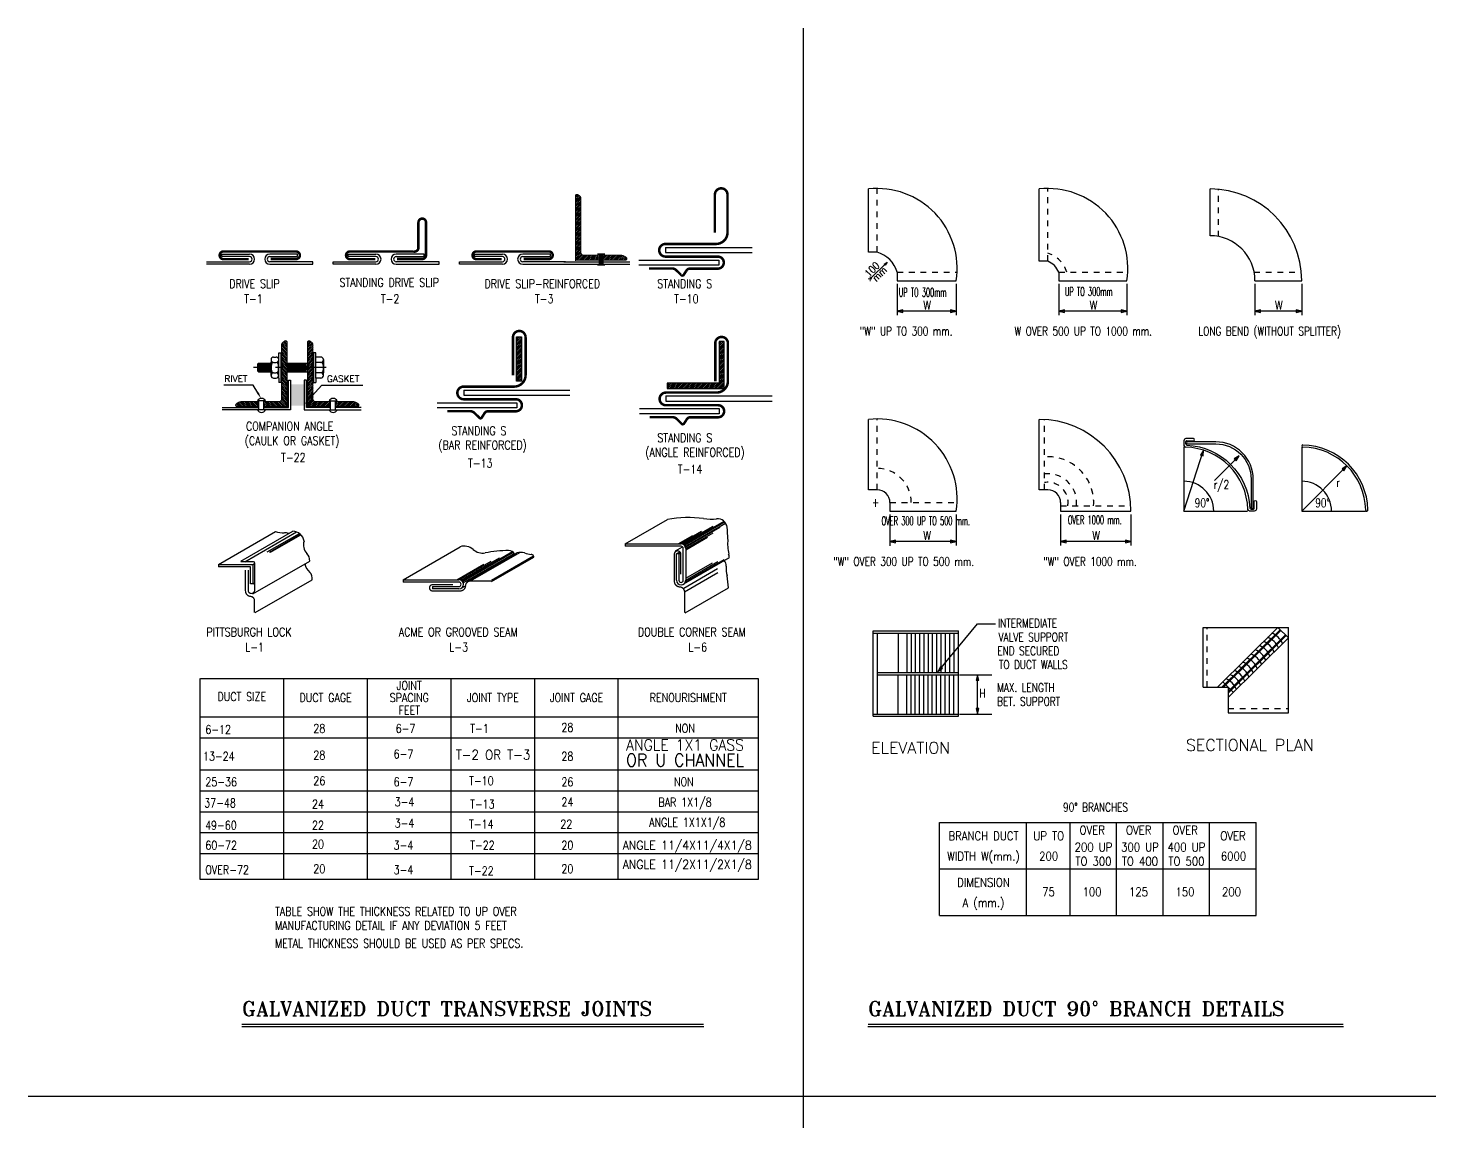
# Model space of a CAD drawing. Extents: x -333.8 to -281.4, y -340.8 to -299.2.
# Drawn here: x -333.77 to -309.63, y -318.08 to -299.24 of the extents above; entities that cross this region are included whole.
import ezdxf
from ezdxf.enums import TextEntityAlignment as Align

# ---------------------------------------------------------------- set-up
doc = ezdxf.new("R2010")
doc.units = 0
doc.header["$LTSCALE"] = 0.5
doc.header["$MEASUREMENT"] = 0
doc.linetypes.add('CENTER', pattern=[2, 1.25, -0.25, 0.25, -0.25])
doc.linetypes.add('HIDDEN2', pattern=[0.1875, 0.125, -0.0625])
doc.layers.get('0').update_dxf_attribs({"color": 4, "linetype": 'CONTINUOUS'})
for name, color, linetype in [('2', 3, 'CONTINUOUS'), ('3', 3, 'CONTINUOUS'), ('5', 2, 'CONTINUOUS'), ('AC', 3, 'CONTINUOUS'), ('CENTER', 4, 'CENTER'), ('DIM', 4, 'CONTINUOUS'), ('DUCK', 2, 'CONTINUOUS'), ('FOOTING', 2, 'CONTINUOUS'), ('HEDDEN', 3, 'HIDDEN2'), ('LINE', 4, 'CONTINUOUS'), ('TEXT', 2, 'CONTINUOUS'), ('TEXT1', 6, 'CONTINUOUS')]:
    doc.layers.add(name, color=color, linetype=linetype)
doc.styles.add('ROMANS', font='romans', dxfattribs={"width": 0.6})
doc.styles.add('ROMANT', font='romant.shx', dxfattribs={"width": 0.8})

# ---------------------------------------------------------------- blocks, each defined once
blk = doc.blocks.new('*X3')
at = {"color": 0}
for p, q in [((325, 87.412122), (325.587878, 88)), ((325, 85.997908), (327.002092, 88)), ((325, 84.583694), (328.416306, 88)), ((325, 83.169481), (329, 87.169481)), ((325, 81.755267), (329, 85.755267)), ((325, 80.341054), (329, 84.341054)), ((325, 78.92684), (329, 82.92684)), ((325, 77.512627), (329, 81.512627)), ((325, 76.098413), (329, 80.098413)), ((325, 74.684199), (329, 78.684199)), ((325, 73.269986), (329, 77.269986)), ((325, 71.855772), (329, 75.855772)), ((325, 70.441559), (329, 74.441559)), ((325, 69.027345), (329, 73.027345)), ((325, 67.613132), (329, 71.613132)), ((325, 66.198918), (329, 70.198918)), ((325, 64.784705), (329, 68.784705)), ((325, 63.370491), (329, 67.370491)), ((321.11479, 51), (329, 58.88521)), ((322.529004, 51), (329, 57.470996)), ((323.943218, 51), (329, 56.056782)), ((325, 61.956277), (329, 65.956277)), ((325, 60.542064), (329, 64.542064)), ((325, 59.12785), (329, 63.12785)), ((325, 57.713637), (329, 61.713637)), ((325, 56.299423), (329, 60.299423)), ((284, 52.068976), (286.931024, 55)), ((284, 53.483189), (285.516811, 55)), ((284, 54.897403), (284.102597, 55)), ((284.345238, 51), (288.345238, 55)), ((285.759451, 51), (289.759451, 55)), ((287.173665, 51), (291.173665, 55)), ((288.587878, 51), (292.587878, 55)), ((290.002092, 51), (294.002092, 55)), ((291.416306, 51), (295.416306, 55)), ((292.830519, 51), (296.830519, 55)), ((294.244733, 51), (298.244733, 55)), ((295.658946, 51), (299.658946, 55)), ((297.07316, 51), (301.07316, 55)), ((298.487373, 51), (302.487373, 55)), ((299.901587, 51), (303.901587, 55)), ((301.315801, 51), (305.315801, 55)), ((302.730014, 51), (306.730014, 55)), ((304.144228, 51), (308.144228, 55)), ((305.558441, 51), (309.558441, 55)), ((306.972655, 51), (310.972655, 55)), ((308.386868, 51), (312.386868, 55)), ((309.801082, 51), (313.801082, 55)), ((311.215295, 51), (315.215295, 55)), ((312.629509, 51), (316.629509, 55)), ((314.043723, 51), (318.043723, 55)), ((315.457936, 51), (319.457936, 55)), ((316.87215, 51), (320.87215, 55)), ((318.286363, 51), (322.286363, 55)), ((319.700577, 51), (323.700577, 55)), ((325.357431, 51), (329, 54.642569)), ((326.771645, 51), (329, 53.228355)), ((328.185858, 51), (329, 51.814142))]:
    blk.add_line(p, q, dxfattribs=at)
blk = doc.blocks.new('*X2')
at = {"color": 0}
for p, q in [((194.7, 84.391342), (197.308658, 87)), ((194.7, 85.805556), (195.894444, 87)), ((194.7, 82.977129), (198.7, 86.977129)), ((194.7, 81.562915), (198.7, 85.562915)), ((194.7, 80.148701), (198.7, 84.148701)), ((194.7, 78.734488), (198.7, 82.734488)), ((194.7, 77.320274), (198.7, 81.320274)), ((194.7, 75.906061), (198.7, 79.906061)), ((194.7, 74.491847), (198.7, 78.491847)), ((194.7, 73.077634), (198.7, 77.077634)), ((194.7, 71.66342), (198.7, 75.66342)), ((194.7, 70.249207), (198.7, 74.249207)), ((194.7, 68.834993), (198.7, 72.834993)), ((194.7, 67.420779), (198.7, 71.420779)), ((194.7, 66.006566), (198.7, 70.006566)), ((194.7, 64.592352), (198.7, 68.592352)), ((194.7, 63.178139), (198.7, 67.178139)), ((194.7, 61.763925), (198.7, 65.763925)), ((194.7, 60.349712), (198.7, 64.349712)), ((194.7, 58.935498), (198.7, 62.935498)), ((194.7, 57.521284), (198.7, 61.521284)), ((194.7, 56.107071), (198.7, 60.107071)), ((194.7, 54.692857), (198.7, 58.692857)), ((194.7, 53.278644), (198.7, 57.278644)), ((194.83557, 52), (198.7, 55.86443)), ((196.249783, 52), (198.7, 54.450217)), ((197.663997, 52), (198.7, 53.036003))]:
    blk.add_line(p, q, dxfattribs=at)
blk = doc.blocks.new('*X1')
at = {"color": 0}
for p, q in [((297.7, 153.450217), (299.90987, 155.660087)), ((297.701753, 154.866184), (298.883816, 156.048247)), ((297.7, 152.036003), (300.758398, 155.094401)), ((297.7, 150.62179), (301.514689, 154.436478)), ((297.7, 149.207576), (301.999473, 153.507049)), ((297.7, 147.793362), (302.1, 152.193362)), ((297.7, 146.379149), (302.1, 150.779149)), ((297.7, 144.964935), (302.1, 149.364935)), ((297.7, 143.550722), (302.1, 147.950722)), ((297.7, 142.136508), (302.1, 146.536508)), ((297.7, 140.722295), (302.1, 145.122295)), ((297.7, 139.308081), (302.1, 143.708081)), ((297.7, 137.893867), (302.1, 142.293867)), ((297.7, 136.479654), (302.1, 140.879654)), ((297.7, 135.06544), (302.1, 139.46544)), ((297.7, 133.651227), (302.1, 138.051227)), ((297.7, 132.237013), (302.1, 136.637013)), ((297.7, 130.8228), (302.1, 135.2228)), ((297.7, 129.408586), (302.1, 133.808586)), ((297.7, 127.994373), (302.1, 132.394373)), ((297.7, 126.580159), (302.1, 130.980159)), ((297.7, 125.165945), (302.1, 129.565945)), ((297.7, 123.751732), (302.1, 128.151732)), ((297.7, 122.337518), (302.1, 126.737518)), ((297.7, 120.923305), (302.1, 125.323305)), ((297.7, 119.509091), (302.1, 123.909091)), ((297.7, 118.094878), (302.1, 122.494878)), ((297.7, 116.680664), (302.1, 121.080664)), ((297.7, 115.26645), (302.1, 119.66645)), ((297.7, 113.852237), (302.1, 118.252237)), ((297.7, 112.438023), (302.1, 116.838023)), ((297.7, 111.02381), (302.1, 115.42381)), ((297.7, 109.609596), (302.1, 114.009596)), ((297.7, 108.195383), (302.1, 112.595383)), ((297.7, 106.781169), (302.1, 111.181169)), ((297.7, 105.366956), (302.112227, 109.779183)), ((297.7, 103.952742), (302.520456, 108.773198)), ((299.161472, 104), (303.319889, 108.158417)), ((300.575685, 104), (304.575685, 108)), ((301.989899, 104), (305.989899, 108)), ((303.404112, 104), (307.404112, 108)), ((304.818326, 104), (308.818326, 108)), ((306.232539, 104), (310.232539, 108)), ((307.646753, 104), (311.646753, 108)), ((309.060967, 104), (313.060967, 108)), ((310.47518, 104), (314.47518, 108)), ((311.889394, 104), (315.389394, 107.5)), ((313.303607, 104), (316, 106.696393)), ((314.717821, 104), (316, 105.282179)), ((320, 106.453752), (321.546248, 108)), ((320, 105.039539), (322.960461, 108)), ((320.374675, 104), (324.374675, 108)), ((321.788889, 104), (325.788889, 108)), ((323.203102, 104), (327.203102, 108)), ((324.617316, 104), (328.617316, 108)), ((326.031529, 104), (330.031529, 108)), ((327.445743, 104), (331.445743, 108)), ((328.859956, 104), (332.859956, 108)), ((330.27417, 104), (334.191531, 107.917361)), ((331.688384, 104), (335.335217, 107.646833)), ((333.102597, 104), (336.338895, 107.236298)), ((334.516811, 104), (337.227323, 106.710512)), ((335.931024, 104), (338.012754, 106.08173)), ((337.329667, 103.984429), (338.462345, 105.117108))]:
    blk.add_line(p, q, dxfattribs=at)

msp = doc.modelspace()

# ---------------------------------------------------------------- linework, layer by layer
for p, q in [((-313.293, -310.591), (-312.255, -309.562)), ((-312.255, -309.562), (-312.072, -309.743)), ((-313.11, -310.772), (-312.072, -309.743)), ((-313.202, -310.501), (-313.019, -310.682)), ((-318.08, -314.522), (-318.08, -312.921)), ((-318.08, -312.921), (-312.629, -312.921)), ((-316.58, -314.522), (-316.58, -312.921)), ((-315.829, -314.522), (-315.829, -312.921)), ((-315.029, -314.522), (-315.029, -312.921)), ((-314.229, -314.522), (-314.229, -312.921)), ((-313.429, -314.522), (-313.429, -312.921)), ((-312.629, -314.522), (-312.629, -312.921)), ((-318.08, -313.721), (-312.629, -313.721)), ((-318.08, -314.522), (-312.629, -314.522))]:
    msp.add_line(p, q)
for centre, start, end in [((-312.465, -309.955), 20.991, 69.5183), ((-312.753, -310.241), 20.991, 69.5183), ((-312.681, -310.169), 20.991, 69.5183), ((-312.609, -310.098), 20.991, 69.5183), ((-312.535, -310.028), 21.5179, 70.2177), ((-312.972, -310.452), 20.1316, 68.8221), ((-312.898, -310.383), 20.991, 69.5183), ((-312.823, -310.315), 21.6809, 70.3838), ((-313.186, -310.669), 20.991, 69.5183), ((-313.114, -310.598), 20.991, 69.5183), ((-313.042, -310.526), 20.991, 69.5183), ((-313.258, -310.741), 20.991, 69.5183)]:
    msp.add_arc(centre, 0.312, start, end)
at = {"layer": '2'}
for p, q in [((-329.458, -304.909), (-329.458, -304.837)), ((-329.458, -304.837), (-329.419, -304.837)), ((-329.419, -304.837), (-329.419, -305.345)), ((-328.858, -304.837), (-328.858, -305.345)), ((-328.819, -304.837), (-328.858, -304.837)), ((-328.819, -304.909), (-328.819, -304.837)), ((-329.795, -305.017), (-329.795, -305.162)), ((-329.784, -305.057), (-329.784, -305.13)), ((-329.773, -305.017), (-329.773, -305.162)), ((-329.763, -305.057), (-329.763, -305.13)), ((-329.752, -305.017), (-329.752, -305.162)), ((-329.741, -305.057), (-329.741, -305.13)), ((-329.73, -305.017), (-329.73, -305.162)), ((-329.719, -305.057), (-329.719, -305.13)), ((-329.708, -305.017), (-329.708, -305.162)), ((-329.697, -305.057), (-329.697, -305.13)), ((-329.686, -305.017), (-329.686, -305.162)), ((-329.675, -305.057), (-329.675, -305.13)), ((-329.665, -305.017), (-329.665, -305.162)), ((-329.654, -305.057), (-329.654, -305.13)), ((-329.643, -305.017), (-329.643, -305.162)), ((-329.632, -305.057), (-329.632, -305.13)), ((-329.621, -305.017), (-329.621, -305.162)), ((-329.61, -305.057), (-329.61, -305.13)), ((-329.599, -305.017), (-329.599, -305.162)), ((-329.458, -305.271), (-329.458, -304.909)), ((-329.294, -305.017), (-329.294, -305.162)), ((-329.284, -305.057), (-329.284, -305.13)), ((-329.273, -305.017), (-329.273, -305.162)), ((-329.262, -305.057), (-329.262, -305.13)), ((-329.251, -305.017), (-329.251, -305.162)), ((-329.24, -305.057), (-329.24, -305.13)), ((-329.229, -305.017), (-329.229, -305.162)), ((-329.218, -305.057), (-329.218, -305.13)), ((-329.207, -305.017), (-329.207, -305.162)), ((-329.196, -305.057), (-329.196, -305.13)), ((-329.186, -305.017), (-329.186, -305.162)), ((-329.175, -305.057), (-329.175, -305.13)), ((-329.164, -305.017), (-329.164, -305.162)), ((-329.153, -305.057), (-329.153, -305.13)), ((-329.142, -305.017), (-329.142, -305.162)), ((-329.131, -305.057), (-329.131, -305.13)), ((-329.12, -305.017), (-329.12, -305.162)), ((-329.109, -305.057), (-329.109, -305.13)), ((-329.098, -305.017), (-329.098, -305.162)), ((-329.088, -305.057), (-329.088, -305.13)), ((-329.077, -305.017), (-329.077, -305.162)), ((-329.066, -305.057), (-329.066, -305.13)), ((-329.055, -305.017), (-329.055, -305.162)), ((-329.044, -305.057), (-329.044, -305.13)), ((-329.033, -305.017), (-329.033, -305.162)), ((-329.022, -305.057), (-329.022, -305.13)), ((-329.011, -305.017), (-329.011, -305.162)), ((-329.001, -305.057), (-329.001, -305.13)), ((-328.99, -305.017), (-328.99, -305.162)), ((-328.979, -305.057), (-328.979, -305.13)), ((-328.819, -305.271), (-328.819, -304.909)), ((-329.458, -305.271), (-329.458, -305.345)), ((-329.419, -305.345), (-329.458, -305.345)), ((-328.858, -305.345), (-328.819, -305.345)), ((-328.819, -305.271), (-328.819, -305.345)), ((-322.486, -308.138), (-321.79, -307.736)), ((-322.459, -308.168), (-321.763, -307.766)), ((-330.039, -308.433), (-329.149, -307.919)), ((-329.654, -308.263), (-329.102, -307.944)), ((-329.615, -308.267), (-329.084, -307.96)), ((-329.598, -308.269), (-329.075, -307.968)), ((-322.578, -308.125), (-322.325, -307.978)), ((-322.552, -308.125), (-322.175, -307.907)), ((-322.51, -308.127), (-321.978, -307.82)), ((-322.454, -308.18), (-321.857, -307.836)), ((-322.45, -308.205), (-321.978, -307.932)), ((-322.45, -308.229), (-322.072, -308.011)), ((-326.305, -308.76), (-325.434, -308.257)), ((-326.294, -308.772), (-325.422, -308.268)), ((-326.158, -308.763), (-325.306, -308.271)), ((-326.389, -308.742), (-325.927, -308.476)), ((-326.355, -308.742), (-325.799, -308.421)), ((-326.324, -308.749), (-325.655, -308.363)), ((-322.479, -308.812), (-321.697, -308.361)), ((-322.468, -308.801), (-321.698, -308.357)), ((-322.457, -308.782), (-321.788, -308.396)), ((-322.45, -308.751), (-321.894, -308.43)), ((-322.45, -308.717), (-321.989, -308.451)), ((-322.484, -308.887), (-321.902, -308.551)), ((-322.47, -308.948), (-321.896, -308.617)), ((-326.316, -308.89), (-326.24, -308.846))]:
    msp.add_line(p, q, dxfattribs=at)
at = {"layer": '2', "color": 4}
for p, q in [((-329.37, -313.903), (-329.37, -310.442)), ((-327.93, -313.903), (-327.93, -310.442)), ((-326.49, -313.903), (-326.49, -310.442)), ((-325.05, -313.903), (-325.05, -310.442)), ((-323.61, -313.903), (-323.61, -310.442)), ((-330.803, -311.102), (-321.203, -311.102)), ((-330.803, -311.462), (-321.203, -311.462)), ((-330.803, -312.016), (-321.203, -312.016)), ((-330.803, -312.376), (-321.203, -312.376)), ((-330.803, -312.736), (-321.203, -312.736)), ((-330.803, -313.096), (-321.203, -313.096)), ((-330.803, -313.456), (-321.203, -313.456))]:
    msp.add_line(p, q, dxfattribs=at)
at = {"layer": '2'}
msp.add_arc((-322.529, -308.751), 0.0789, 180, 0, dxfattribs=at)
at = {"layer": '3'}
for p, q in [((-330.439, -303.136), (-329.96, -303.136)), ((-330.439, -303.18), (-330.439, -303.136)), ((-329.96, -303.18), (-330.439, -303.18)), ((-329.133, -303.136), (-329.612, -303.136)), ((-329.612, -303.18), (-329.133, -303.18)), ((-329.133, -303.18), (-329.133, -303.136)), ((-328.262, -303.18), (-328.262, -303.136)), ((-328.262, -303.136), (-327.783, -303.136)), ((-327.783, -303.18), (-328.262, -303.18)), ((-326.956, -303.136), (-327.435, -303.136)), ((-327.435, -303.18), (-326.956, -303.18)), ((-326.956, -303.18), (-326.956, -303.136)), ((-326.085, -303.18), (-326.085, -303.136)), ((-326.085, -303.136), (-325.606, -303.136)), ((-325.606, -303.18), (-326.085, -303.18)), ((-324.778, -303.136), (-325.257, -303.136)), ((-325.257, -303.18), (-324.778, -303.18)), ((-324.778, -303.18), (-324.778, -303.136)), ((-322.797, -303.02), (-322.797, -303.107)), ((-322.797, -303.02), (-321.307, -303.02)), ((-322.797, -303.107), (-321.307, -303.107)), ((-330.701, -303.267), (-329.96, -303.267)), ((-329.96, -303.311), (-330.701, -303.311)), ((-328.872, -303.267), (-329.612, -303.267)), ((-329.612, -303.311), (-328.872, -303.311)), ((-328.872, -303.311), (-328.872, -303.267)), ((-328.523, -303.311), (-328.523, -303.267)), ((-328.523, -303.267), (-327.783, -303.267)), ((-327.783, -303.311), (-328.523, -303.311)), ((-326.695, -303.267), (-327.435, -303.267)), ((-327.435, -303.311), (-326.695, -303.311)), ((-326.695, -303.311), (-326.695, -303.267)), ((-326.346, -303.311), (-326.346, -303.267)), ((-326.346, -303.267), (-325.606, -303.267)), ((-325.606, -303.311), (-326.346, -303.311)), ((-324.517, -303.267), (-325.257, -303.267)), ((-325.257, -303.311), (-324.517, -303.311)), ((-324.546, -303.269), (-323.413, -303.269)), ((-323.413, -303.313), (-324.546, -303.313)), ((-323.254, -303.238), (-321.882, -303.238)), ((-321.882, -303.325), (-323.254, -303.325)), ((-321.882, -303.238), (-321.882, -303.325)), ((-325.365, -304.562), (-325.278, -304.562)), ((-325.365, -305.324), (-325.365, -304.562)), ((-325.278, -304.562), (-325.278, -305.324)), ((-321.789, -304.643), (-321.876, -304.643)), ((-321.876, -304.643), (-321.876, -305.361)), ((-321.789, -305.448), (-321.789, -304.643)), ((-329.806, -305.017), (-329.821, -305.032)), ((-329.821, -305.032), (-329.821, -305.148)), ((-329.806, -305.017), (-329.806, -305.162)), ((-329.588, -305.017), (-329.806, -305.017)), ((-329.588, -304.953), (-329.588, -305.09)), ((-329.588, -305.09), (-329.588, -304.998)), ((-329.588, -305.057), (-329.588, -305.13)), ((-329.588, -305.227), (-329.588, -305.09)), ((-329.588, -305.09), (-329.588, -305.181)), ((-329.545, -304.909), (-329.502, -304.909)), ((-329.545, -305.001), (-329.502, -305.001)), ((-329.459, -304.953), (-329.459, -305.09)), ((-329.459, -305.09), (-329.459, -304.998)), ((-329.459, -305.057), (-329.459, -305.13)), ((-329.459, -305.09), (-329.459, -305.181)), ((-329.459, -305.227), (-329.459, -305.09)), ((-328.968, -305.017), (-329.305, -305.017)), ((-328.732, -304.909), (-328.819, -304.909)), ((-328.732, -305.001), (-328.819, -305.001)), ((-328.688, -304.953), (-328.688, -305.09)), ((-328.688, -305.09), (-328.688, -304.998)), ((-328.688, -305.09), (-328.688, -305.181)), ((-328.688, -305.227), (-328.688, -305.09)), ((-329.821, -305.148), (-329.806, -305.162)), ((-329.806, -305.162), (-329.588, -305.162)), ((-329.545, -305.179), (-329.502, -305.179)), ((-329.545, -305.271), (-329.502, -305.271)), ((-329.309, -305.162), (-328.968, -305.162)), ((-329.291, -305.308), (-329.255, -305.308)), ((-329.291, -305.779), (-329.291, -305.308)), ((-329.255, -305.308), (-329.255, -305.816)), ((-328.982, -305.308), (-329.019, -305.308)), ((-329.019, -305.308), (-329.019, -305.816)), ((-328.982, -305.779), (-328.982, -305.308)), ((-328.732, -305.179), (-328.819, -305.179)), ((-328.732, -305.271), (-328.819, -305.271)), ((-325.278, -305.324), (-325.365, -305.324)), ((-322.769, -305.361), (-322.769, -305.448)), ((-321.876, -305.361), (-322.769, -305.361)), ((-326.273, -305.476), (-326.273, -305.563)), ((-326.273, -305.476), (-324.444, -305.476)), ((-326.273, -305.563), (-324.444, -305.563)), ((-322.79, -305.579), (-322.79, -305.666)), ((-322.79, -305.579), (-320.961, -305.579)), ((-322.769, -305.448), (-321.789, -305.448)), ((-330.434, -305.779), (-329.799, -305.779)), ((-329.799, -305.816), (-330.434, -305.816)), ((-329.687, -305.664), (-329.823, -305.664)), ((-329.687, -305.818), (-329.823, -305.818)), ((-329.799, -305.818), (-329.799, -305.664)), ((-329.712, -305.818), (-329.712, -305.664)), ((-329.712, -305.779), (-329.291, -305.779)), ((-329.255, -305.816), (-329.712, -305.816)), ((-329.019, -305.816), (-328.564, -305.816)), ((-328.564, -305.779), (-328.982, -305.779)), ((-328.589, -305.664), (-328.453, -305.664)), ((-328.589, -305.818), (-328.453, -305.818)), ((-328.564, -305.818), (-328.564, -305.664)), ((-328.478, -305.818), (-328.478, -305.664)), ((-328.039, -305.779), (-328.478, -305.779)), ((-328.478, -305.816), (-328.039, -305.816)), ((-326.731, -305.694), (-325.359, -305.694)), ((-325.359, -305.781), (-326.731, -305.781)), ((-325.359, -305.694), (-325.359, -305.781)), ((-323.248, -305.797), (-321.876, -305.797)), ((-322.79, -305.666), (-320.961, -305.666)), ((-321.876, -305.797), (-321.876, -305.884)), ((-321.876, -305.884), (-323.248, -305.884)), ((-323.491, -308.125), (-322.764, -307.705)), ((-322.473, -308.148), (-321.779, -307.747)), ((-330.495, -308.481), (-329.513, -307.914)), ((-330.111, -308.422), (-329.216, -307.905)), ((-327.317, -308.742), (-326.335, -308.175)), ((-323.491, -308.125), (-323.491, -308.125)), ((-323.491, -308.125), (-323.491, -308.165)), ((-323.491, -308.125), (-322.529, -308.125)), ((-322.529, -308.165), (-323.491, -308.165)), ((-322.624, -308.243), (-322.505, -308.174)), ((-322.608, -308.295), (-322.55, -308.261)), ((-322.491, -308.751), (-322.491, -308.204)), ((-322.45, -308.204), (-322.45, -308.751)), ((-330.495, -308.481), (-329.905, -308.481)), ((-330.495, -308.481), (-330.495, -308.522)), ((-329.905, -308.987), (-328.923, -308.42)), ((-329.905, -308.481), (-329.874, -308.463)), ((-329.905, -308.481), (-329.905, -308.815)), ((-326.28, -308.797), (-325.404, -308.291)), ((-326.219, -308.776), (-325.356, -308.278)), ((-325.796, -308.751), (-325.069, -308.331)), ((-325.795, -308.773), (-325.067, -308.353)), ((-322.567, -308.295), (-322.608, -308.295)), ((-322.608, -308.751), (-322.608, -308.295)), ((-322.567, -308.295), (-322.539, -308.279)), ((-322.567, -308.295), (-322.567, -308.751)), ((-329.946, -308.522), (-330.495, -308.522)), ((-329.946, -308.815), (-329.946, -308.522)), ((-329.865, -309.309), (-328.883, -308.742)), ((-327.317, -308.742), (-327.317, -308.783)), ((-327.317, -308.742), (-326.355, -308.742)), ((-329.905, -308.815), (-329.946, -308.815)), ((-329.905, -308.815), (-329.874, -308.796)), ((-329.905, -308.815), (-329.905, -308.815)), ((-329.905, -308.815), (-329.905, -308.815)), ((-326.355, -308.783), (-327.317, -308.783)), ((-326.811, -308.859), (-326.355, -308.859)), ((-326.811, -308.859), (-326.811, -308.9)), ((-326.355, -308.9), (-326.811, -308.9)), ((-322.459, -309.31), (-321.714, -308.881))]:
    msp.add_line(p, q, dxfattribs=at)
for centre, radius, start, end in [((-329.96, -303.223), 0.0871, 270, 90), ((-329.96, -303.223), 0.0435, 270, 90), ((-329.612, -303.223), 0.0871, 90, 270), ((-329.612, -303.223), 0.0435, 90, 270), ((-327.783, -303.223), 0.0871, 270, 90), ((-327.783, -303.223), 0.0435, 270, 90), ((-327.435, -303.223), 0.0871, 90, 270), ((-327.435, -303.223), 0.0435, 90, 270), ((-325.606, -303.223), 0.0871, 270, 90), ((-325.606, -303.223), 0.0435, 270, 90), ((-325.257, -303.223), 0.0871, 90, 270), ((-325.257, -303.223), 0.0435, 90, 270), ((-329.45, -305.075), 0.139, 145.3961, 186.0693), ((-329.45, -305.105), 0.139, 173.9307, 214.6039), ((-329.545, -304.953), 0.0435, 90, 180), ((-329.545, -304.957), 0.0435, 180, 270), ((-329.502, -304.953), 0.0435, 0, 90), ((-329.502, -304.957), 0.0435, 270, 0), ((-329.597, -305.075), 0.139, 353.9307, 34.6039), ((-329.597, -305.105), 0.139, 325.3961, 6.0693), ((-328.732, -304.953), 0.0435, 0, 90), ((-328.732, -304.957), 0.0435, 270, 0), ((-328.827, -305.075), 0.139, 353.9307, 34.6039), ((-328.827, -305.105), 0.139, 325.3961, 6.0693), ((-329.545, -305.223), 0.0435, 90, 180), ((-329.545, -305.227), 0.0435, 180, 270), ((-329.502, -305.223), 0.0435, 0, 90), ((-329.502, -305.227), 0.0435, 270, 0), ((-328.732, -305.223), 0.0435, 0, 90), ((-328.732, -305.227), 0.0435, 270, 0), ((-329.755, -305.697), 0.0754, 25.8455, 154.1545), ((-329.755, -305.785), 0.0754, 205.8455, 334.1545), ((-328.521, -305.697), 0.0754, 25.8455, 154.1545), ((-328.521, -305.785), 0.0754, 205.8455, 334.1545), ((-322.402, -309.713), 2.041, 82.6633, 100.2179), ((-322.012, -306.688), 1.01, 262.6633, 275.3625), ((-321.902, -307.859), 0.167, 6.7635, 95.3625), ((-329.388, -307.538), 0.397, 251.5824, 273.8856), ((-329.349, -308.105), 0.172, 68.4951, 93.8856), ((-329.222, -308.108), 0.202, 8.2644, 88.4389), ((-323.391, -308.035), 1.666, 359.6004, 6.7635), ((-328.812, -308.14), 0.219, 163.6271, 222.8712), ((-326.263, -308.397), 0.234, 48.7327, 107.9501), ((-325.945, -308.036), 0.247, 228.7327, 279.7851), ((-325.389, -311.262), 3.027, 92.07, 99.7851), ((-325.495, -308.34), 0.102, 21.0192, 92.07), ((-325.295, -308.507), 0.236, 72.9617, 104.9327), ((-322.529, -308.204), 0.0789, 0, 90), ((-322.529, -308.204), 0.0381, 0, 90), ((-320.838, -308.121), 0.89, 175.2545, 191.6866), ((-328.755, -308.424), 0.255, 189.924, 228.8617), ((-329.107, -308.415), 0.184, 358.4719, 42.8712), ((-325.016, -307.594), 0.718, 252.9617, 262.4155), ((-325.119, -308.367), 0.0618, 36.1146, 82.4155), ((-325.208, -308.351), 0.141, 359.1877, 8.0833), ((-321.882, -308.501), 0.13, 356.5646, 42.8206), ((-321.207, -308.542), 0.546, 176.5646, 194.0716), ((-322.032, -308.397), 0.336, 6.1586, 16.6706), ((-329.005, -308.711), 0.126, 345.7315, 48.8617), ((-326.355, -308.821), 0.0789, 270, 90), ((-322.529, -308.751), 0.0381, 180, 0), ((-340.581, -310.812), 18.965, 5.8458, 6.4728), ((-326.355, -308.821), 0.0381, 270, 90)]:
    msp.add_arc(centre, radius, start, end, dxfattribs=at)
at = {"layer": '5', "color": 4}
for p, q in [((-330.81, -313.903), (-330.81, -310.442)), ((-330.803, -310.442), (-321.203, -310.442)), ((-321.203, -310.442), (-321.203, -313.903)), ((-321.203, -313.903), (-330.81, -313.903))]:
    msp.add_line(p, q, dxfattribs=at)
at = {"layer": '5'}
for points, const_width in [([(-321.947, -302.765), (-321.947, -302.112, -1), (-321.73, -302.112), (-321.73, -302.765, -0.414214), (-321.926, -302.961), (-322.797, -302.961, 1), (-322.797, -303.179), (-321.897, -303.179, -1), (-321.897, -303.386)], 0.0435), ([(-324.35, -303.254), (-324.35, -302.135, -0.618034), (-324.306, -302.113, 5.027339)], 0.0174), ([(-324.254, -302.185), (-324.254, -303.11, 0.414214), (-324.21, -303.154), (-323.579, -303.154, -0.192582), (-323.47, -303.197, -0.739451), (-323.492, -303.241), (-324.347, -303.241)], 0.0174), ([(-324.306, -302.113), (-324.28, -302.13, -0.274216), (-324.254, -302.185)], 0.0174), ([(-326.921, -303.156), (-326.921, -302.59, 1), (-327.052, -302.59), (-327.052, -303.025, -0.5), (-327.139, -303.091), (-327.4, -303.091)], 0.0435), ([(-329.597, -303.221), (-329.159, -303.221, 1), (-329.159, -303.091), (-330.409, -303.091, 1), (-330.409, -303.223), (-329.974, -303.223)], 0.0435), ([(-327.356, -303.091), (-328.232, -303.091, 1), (-328.232, -303.223), (-327.796, -303.223)], 0.0435), ([(-327.42, -303.221), (-326.986, -303.221, 1)], 0.0435), ([(-326.986, -303.221, 0.414214), (-326.921, -303.156)], 0.0435), ([(-325.242, -303.221), (-324.805, -303.221, 1), (-324.805, -303.091), (-326.054, -303.091, 1), (-326.054, -303.223), (-325.619, -303.223)], 0.0435), ([(-321.897, -303.386), (-322.376, -303.386, 0.302776), (-322.442, -303.429), (-322.485, -303.494, -0.535184), (-322.529, -303.494), (-322.609, -303.416, 0.190718), (-322.688, -303.383), (-323.08, -303.383)], 0.0435), ([(-329.357, -304.633), (-329.383, -304.651, 0.274216), (-329.409, -304.705)], 0.0174), ([(-329.313, -305.774), (-329.313, -304.655, 0.618034), (-329.357, -304.633, -5.027339)], 0.0174), ([(-328.963, -305.774), (-328.963, -304.655, -0.618034), (-328.92, -304.633, 5.027339)], 0.0174), ([(-328.92, -304.633), (-328.894, -304.651, -0.274216), (-328.868, -304.705)], 0.0174), ([(-325.424, -305.221), (-325.424, -304.568, -1), (-325.207, -304.568), (-325.207, -305.221, -0.414214), (-325.403, -305.417), (-326.273, -305.417, 1), (-326.273, -305.635), (-325.374, -305.635, -1), (-325.374, -305.842)], 0.0435), ([(-321.941, -305.324), (-321.941, -304.671, -1), (-321.723, -304.671), (-321.723, -305.324, -0.414214), (-321.919, -305.52), (-322.79, -305.52, 1), (-322.79, -305.738), (-321.891, -305.738, -1), (-321.891, -305.945)], 0.0435), ([(-329.409, -304.705), (-329.409, -305.631, -0.414214), (-329.453, -305.674), (-329.712, -305.674, 0.192582)], 0.0174), ([(-328.868, -304.705), (-328.868, -305.631, 0.414214), (-328.824, -305.674), (-328.564, -305.674, -0.192582)], 0.0174), ([(-329.799, -305.674), (-330.084, -305.674, 0.192582), (-330.193, -305.718, 0.739451), (-330.171, -305.761), (-329.799, -305.761)], 0.0174), ([(-328.478, -305.674), (-328.193, -305.674, -0.192582), (-328.084, -305.718, -0.739451), (-328.106, -305.761), (-328.478, -305.761)], 0.0174), ([(-325.374, -305.842), (-325.853, -305.842, 0.302776), (-325.919, -305.885), (-325.962, -305.951, -0.535184), (-326.006, -305.951), (-326.086, -305.872, 0.190718), (-326.165, -305.84), (-326.556, -305.84)], 0.0435), ([(-321.891, -305.945), (-322.37, -305.945, 0.302776), (-322.435, -305.988), (-322.479, -306.054, -0.535184), (-322.523, -306.054), (-322.603, -305.975, 0.190718), (-322.681, -305.943), (-323.073, -305.943)], 0.0435), ([(-322.644, -308.771), (-322.644, -308.299, -1), (-322.535, -308.299)], 0.0227), ([(-330.111, -308.433), (-329.894, -308.433, -0.414214)], 0.0227), ([(-329.874, -308.453), (-329.874, -308.925, -1), (-329.983, -308.925)], 0.0227), ([(-329.894, -308.433, -0.414214), (-329.874, -308.453, -1.6254)], 0.0227), ([(-330.03, -308.575), (-330.03, -308.935, 0.393077), (-329.941, -309.03, -0.19787)], 0.0227), ([(-326.24, -308.847, -0.389553), (-326.158, -308.763, 0.488535)], 0.0227), ([(-326.335, -308.936), (-326.807, -308.936, -1), (-326.807, -308.827)], 0.0227), ([(-326.335, -308.936), (-326.335, -308.936, 0.393077), (-326.24, -308.847, -0.70508)], 0.0227), ([(-322.644, -308.771), (-322.644, -308.771, 0.393077), (-322.555, -308.866, -0.70508)], 0.0227), ([(-322.555, -308.866, -0.389553), (-322.47, -308.948, 0.488535)], 0.0227), ([(-329.941, -309.03, -0.437352), (-329.876, -309.113, 0.548478)], 0.0227)]:
    msp.add_lwpolyline(points, format="xyb", dxfattribs=dict(at, const_width=const_width))
for points, const_width in [([(-329.712, -305.761), (-329.315, -305.761)], 0.0174), ([(-328.564, -305.761), (-328.961, -305.761)], 0.0174), ([(-322.535, -308.299), (-322.535, -308.649)], 0.0227), ([(-329.983, -308.925), (-329.983, -308.575)], 0.0227), ([(-326.158, -308.763), (-325.796, -308.763)], 0.0227), ([(-326.807, -308.827), (-326.457, -308.827)], 0.0227), ([(-322.47, -308.948), (-322.47, -309.31)], 0.0227), ([(-329.876, -309.113), (-329.876, -309.309)], 0.0227)]:
    msp.add_lwpolyline(points, dxfattribs=dict(at, const_width=const_width))
for points in [[(-323.973, -303.125), (-323.842, -303.125), (-323.973, -303.165), (-323.842, -303.165)], [(-323.951, -303.165), (-323.864, -303.165), (-323.951, -303.313), (-323.864, -303.313)], [(-323.973, -303.313), (-323.842, -303.313), (-323.973, -303.334), (-323.842, -303.334)], [(-329.255, -305.38), (-329.019, -305.38), (-329.255, -305.743), (-329.019, -305.743)]]:
    msp.add_solid(points, dxfattribs=at)
at = {"layer": 'AC'}
for p, q in [((-313.706, -306.312), (-313.835, -306.312)), ((-313.872, -306.349), (-313.872, -306.431)), ((-313.835, -306.404), (-313.835, -306.36)), ((-313.824, -306.349), (-313.706, -306.349)), ((-319.222, -311.093), (-319.222, -309.623)), ((-319.222, -309.623), (-317.753, -309.623)), ((-319.222, -309.66), (-317.753, -309.66)), ((-319.149, -311.056), (-319.149, -309.66)), ((-318.791, -309.66), (-318.791, -310.34)), ((-318.644, -309.66), (-318.644, -310.34)), ((-318.57, -309.66), (-318.57, -310.34)), ((-318.497, -309.66), (-318.497, -310.34)), ((-318.423, -309.66), (-318.423, -310.34)), ((-318.35, -309.66), (-318.35, -310.34)), ((-318.276, -309.66), (-318.276, -310.34)), ((-318.203, -309.66), (-318.203, -310.34)), ((-318.129, -309.66), (-318.129, -310.34)), ((-318.056, -309.66), (-318.056, -310.34)), ((-317.982, -309.66), (-317.982, -310.34)), ((-317.909, -309.66), (-317.909, -310.34)), ((-317.835, -309.66), (-317.835, -310.34)), ((-317.753, -311.093), (-317.753, -309.623)), ((-313.542, -310.591), (-313.542, -309.562)), ((-313.542, -309.562), (-312.072, -309.562)), ((-312.072, -311.032), (-312.072, -309.562)), ((-319.149, -310.34), (-317.753, -310.34)), ((-319.149, -310.377), (-317.753, -310.377)), ((-318.791, -311.056), (-318.791, -310.377)), ((-318.644, -311.056), (-318.644, -310.377)), ((-318.57, -311.056), (-318.57, -310.377)), ((-318.497, -311.056), (-318.497, -310.377)), ((-318.423, -311.056), (-318.423, -310.377)), ((-318.35, -311.056), (-318.35, -310.377)), ((-318.276, -311.056), (-318.276, -310.377)), ((-318.203, -311.056), (-318.203, -310.377)), ((-318.129, -311.056), (-318.129, -310.377)), ((-318.056, -311.056), (-318.056, -310.377)), ((-317.982, -311.056), (-317.982, -310.377)), ((-317.909, -311.056), (-317.909, -310.377)), ((-317.835, -311.056), (-317.835, -310.377)), ((-313.542, -310.591), (-313.11, -310.591)), ((-313.11, -310.591), (-313.11, -311.032)), ((-319.222, -311.056), (-317.753, -311.056)), ((-319.222, -311.093), (-317.753, -311.093)), ((-313.11, -311.032), (-312.072, -311.032))]:
    msp.add_line(p, q, dxfattribs=at)
for points in [[(-313.819, -306.424, -0.387313), (-312.734, -307.508, 0.333276), (-312.714, -307.525), (-312.67, -307.525, 0.414214), (-312.659, -307.514), (-312.659, -307.396, -1), (-312.622, -307.396), (-312.622, -307.525, -0.414214), (-312.659, -307.561), (-312.741, -307.561, -0.315553), (-312.77, -307.533, 0.399467), (-313.844, -306.46)], [(-310.74, -307.543, 1.07556), (-310.703, -307.54, 0.40433), (-311.825, -306.423)]]:
    msp.add_lwpolyline(points, format="xyb", dxfattribs=at)
msp.add_lwpolyline([(-312.714, -307.01), (-312.714, -307.497, 1), (-312.677, -307.497), (-312.677, -307.01, 0.414214), (-313.32, -306.368), (-313.808, -306.368, 1), (-313.808, -306.404), (-313.32, -306.404, -0.414214)], format="xyb", close=True, dxfattribs=at)
for centre, radius, start, end in [((-313.835, -306.349), 0.0367, 90, 180), ((-313.706, -306.331), 0.0184, 270, 90), ((-313.837, -306.425), 0.035, 190.0512, 258.2387), ((-313.824, -306.36), 0.011, 90, 180), ((-313.814, -306.403), 0.0214, 183.1257, 254.4038), ((-311.824, -306.441), 0.0184, 90, 270), ((-311.842, -307.561), 1.102, 0.955, 89.0765)]:
    msp.add_arc(centre, radius, start, end, dxfattribs=at)
at = {"layer": 'CENTER'}
msp.add_line((-328.639, -305.09), (-329.892, -305.09), dxfattribs=at)
at = {"layer": 'DIM'}
for p, q in [((-318.983, -303.277), (-319.271, -303.562)), ((-318.807, -303.649), (-318.807, -304.186)), ((-317.791, -303.649), (-317.791, -304.186)), ((-316.024, -303.649), (-316.024, -304.186)), ((-314.852, -303.649), (-314.852, -304.186)), ((-312.647, -303.649), (-312.647, -304.186)), ((-311.842, -303.649), (-311.842, -304.186)), ((-317.791, -304.116), (-318.807, -304.116)), ((-314.852, -304.116), (-316.024, -304.116)), ((-311.842, -304.116), (-312.647, -304.116)), ((-318.932, -307.621), (-318.932, -308.158)), ((-317.791, -307.617), (-317.791, -308.154)), ((-315.993, -307.617), (-315.993, -308.154)), ((-314.782, -307.617), (-314.782, -308.154)), ((-317.791, -308.083), (-318.932, -308.083)), ((-314.782, -308.083), (-315.993, -308.083)), ((-317.733, -310.377), (-317.18, -310.377)), ((-317.424, -311.056), (-317.424, -310.377)), ((-317.733, -311.056), (-317.18, -311.056))]:
    msp.add_line(p, q, dxfattribs=at)
at = {"layer": 'DUCK'}
for p, q in [((-319.3, -303.101), (-319.3, -302.015)), ((-316.361, -303.257), (-316.361, -302.015)), ((-313.421, -302.82), (-313.421, -302.015)), ((-319.153, -303.101), (-319.3, -303.101)), ((-316.214, -303.257), (-316.361, -303.257)), ((-318.807, -303.447), (-318.807, -303.594)), ((-318.807, -303.594), (-317.791, -303.594)), ((-316.024, -303.447), (-316.024, -303.594)), ((-312.647, -303.594), (-311.842, -303.594)), ((-319.3, -307.194), (-319.3, -305.982)), ((-316.361, -307.194), (-316.361, -305.982)), ((-319.153, -307.194), (-319.3, -307.194)), ((-316.214, -307.194), (-316.361, -307.194)), ((-318.933, -307.414), (-318.933, -307.561)), ((-315.993, -307.414), (-315.993, -307.561)), ((-318.933, -307.561), (-317.791, -307.561)), ((-315.993, -307.561), (-314.782, -307.561)), ((-310.703, -307.561), (-310.703, -307.561))]:
    msp.add_line(p, q, dxfattribs=at)
for centre, radius, start, end in [((-319.153, -303.385), 1.378, 351.2671, 96.1232), ((-316.214, -303.385), 1.378, 351.2671, 96.1232), ((-313.421, -303.594), 1.579, 0, 90), ((-313.421, -303.594), 0.774, 0, 90), ((-319.3, -303.594), 0.514, 16.6015, 73.3985), ((-316.361, -303.594), 0.367, 23.5782, 66.4218), ((-319.153, -307.352), 1.378, 351.2671, 96.1232), ((-316.361, -307.561), 1.579, 0, 90), ((-319.153, -307.414), 0.22, 0, 90), ((-316.214, -307.414), 0.22, 0, 90)]:
    msp.add_arc(centre, radius, start, end, dxfattribs=at)
at = {"layer": 'FOOTING'}
msp.add_line((-316.024, -303.594), (-314.852, -303.594), dxfattribs=at)
at = {"layer": 'HEDDEN', "ltscale": 0.8}
for p, q in [((-319.153, -303.101), (-319.153, -302.007)), ((-316.214, -303.257), (-316.214, -302.007)), ((-313.274, -302.834), (-313.274, -302.022)), ((-318.807, -303.447), (-317.777, -303.447)), ((-316.024, -303.447), (-314.837, -303.447)), ((-312.661, -303.447), (-311.849, -303.447)), ((-319.153, -307.194), (-319.153, -305.974)), ((-316.269, -307.194), (-316.269, -305.985)), ((-318.933, -307.414), (-317.777, -307.414)), ((-315.993, -307.47), (-314.837, -307.47)), ((-313.469, -310.591), (-313.469, -309.562)), ((-313.11, -310.959), (-312.072, -310.959))]:
    msp.add_line(p, q, dxfattribs=at)
for centre, radius, start, end in [((-316.361, -303.594), 0.496, 17.2353, 72.7647), ((-316.214, -307.414), 0.79, 355.9994, 94.0006), ((-319.153, -307.414), 0.588, 0, 90), ((-316.214, -307.414), 0.496, 353.6206, 96.3794), ((-316.214, -307.414), 0.349, 350.9153, 99.0847)]:
    msp.add_arc(centre, radius, start, end, dxfattribs=at)
at = {"layer": 'LINE'}
for p, q in [((-319.035, -303.308), (-318.982, -303.276)), ((-319.015, -303.329), (-319.035, -303.308)), ((-318.982, -303.276), (-319.015, -303.329)), ((-313.872, -306.453), (-313.872, -307.561)), ((-313.872, -307.561), (-313.535, -306.512)), ((-311.842, -306.453), (-311.842, -307.561)), ((-313.343, -307.033), (-312.92, -306.61)), ((-311.842, -307.561), (-311.063, -306.782)), ((-313.872, -307.561), (-312.775, -307.561)), ((-311.842, -307.561), (-310.746, -307.561)), ((-318.108, -310.329), (-317.424, -309.504)), ((-317.424, -309.504), (-317.115, -309.504)), ((-313.215, -310.591), (-312.216, -309.602)), ((-313.189, -310.591), (-312.203, -309.615)), ((-313.11, -310.669), (-312.124, -309.691)), ((-313.11, -310.695), (-312.111, -309.704)), ((-318.064, -310.239), (-318.108, -310.329)), ((-318.028, -310.269), (-318.108, -310.329)), ((-318.028, -310.269), (-318.064, -310.239))]:
    msp.add_line(p, q, dxfattribs=at)
for points in [[(-318.807, -304.116), (-318.71, -304.139), (-318.71, -304.093)], [(-317.888, -304.093), (-317.888, -304.139), (-317.791, -304.116)], [(-316.024, -304.116), (-315.927, -304.139), (-315.927, -304.093)], [(-314.949, -304.093), (-314.949, -304.139), (-314.852, -304.116)], [(-312.647, -304.116), (-312.551, -304.139), (-312.551, -304.093)], [(-311.939, -304.093), (-311.939, -304.139), (-311.842, -304.116)], [(-313.586, -306.597), (-313.542, -306.611), (-313.535, -306.512)], [(-313.005, -306.662), (-312.972, -306.695), (-312.92, -306.61)], [(-311.148, -306.834), (-311.115, -306.867), (-311.063, -306.782)], [(-318.933, -308.083), (-318.836, -308.106), (-318.836, -308.06)], [(-317.888, -308.06), (-317.888, -308.106), (-317.791, -308.083)], [(-315.993, -308.083), (-315.897, -308.106), (-315.897, -308.06)], [(-314.878, -308.06), (-314.878, -308.106), (-314.782, -308.083)], [(-317.424, -310.377), (-317.447, -310.473), (-317.401, -310.473)], [(-317.401, -310.96), (-317.447, -310.96), (-317.424, -311.056)]]:
    msp.add_lwpolyline(points, close=True, dxfattribs=at)
for centre in [(-313.872, -307.561), (-311.842, -307.561)]:
    msp.add_arc(centre, 0.514, 0, 90, dxfattribs=at)
at = {"layer": 'TEXT'}
for p, q in [((-320.42, -325.332), (-320.42, -299.244)), ((-329.895, -305.391), (-330.402, -305.391)), ((-329.819, -305.523), (-329.895, -305.391)), ((-328.942, -305.64), (-328.714, -305.391)), ((-328.714, -305.391), (-328.009, -305.391)), ((-333.774, -317.632), (-281.433, -317.632))]:
    msp.add_line(p, q, dxfattribs=at)
for points in [[(-329.802, -305.514), (-329.835, -305.533), (-329.762, -305.621)], [(-328.928, -305.653), (-328.956, -305.628), (-329.019, -305.724)]]:
    msp.add_solid(points, dxfattribs=at)
at = {"layer": 'TEXT1', "const_width": 0.0227}
for points in [[(-322.14, -316.396), (-330.093, -316.396)], [(-311.125, -316.396), (-319.311, -316.396)]]:
    msp.add_lwpolyline(points, dxfattribs=at)
at = {"layer": 'TEXT1'}
for points in [[(-322.14, -316.442), (-330.093, -316.442)], [(-311.125, -316.442), (-319.311, -316.442)]]:
    msp.add_lwpolyline(points, dxfattribs=at)

# ---------------------------------------------------------------- block references
at = {"layer": '2', "yscale": 0.02177292149997356, "zscale": 0.02177292150000001}
for name, p, xscale in [('*X1', (-330.831, -305.505), 0.02177292149997356), ('*X1', (-322.832, -308.026), -0.02177292149997356), ('*X1', (-335.445, -308.026), 0.02177292149997356), ('*X3', (-328.952, -306.559), 0.02177292149997356)]:
    msp.add_blockref(name, p, dxfattribs=dict(at, xscale=xscale))
at = {"layer": '3', "xscale": 0.02177292149997356, "yscale": 0.02177292149997356, "zscale": 0.02177292150000001}
msp.add_blockref('*X2', (-329.605, -306.456), dxfattribs=at)

# ---------------------------------------------------------------- texts
at = {"layer": 'FOOTING', "style": 'ROMANS'}
for s, width, p in [('DRIVE SLIP', 0.8, (-330.31, -303.721)), ('STANDING DRIVE SLIP', 0.8, (-328.411, -303.7)), ('DRIVE SLIP-REINFORCED', 0.8, (-325.914, -303.721)), ('STANDING S', 0.8, (-322.94, -303.722)), ('T-1', 0.8, (-330.051, -303.98)), ('T-2', 0.8, (-327.698, -303.98)), ('T-3', 0.8, (-325.045, -303.98)), ('T-10', 0.8, (-322.65, -303.98)), ('UP TO 300mm', 0.55, (-318.782, -303.869)), ('UP TO 300mm', 0.55, (-315.921, -303.856)), ('W', 0.9, (-318.363, -304.088)), ('W', 0.9, (-315.499, -304.088)), ('W', 0.9, (-312.306, -304.088)), ('"W" UP TO 300 mm.', 0.75, (-319.452, -304.537)), ('LONG BEND (WITHOUT SPLITTER)', 0.75, (-313.621, -304.537)), ('COMPANION ANGLE', 0.8, (-330.022, -306.175)), ('(CAULK OR GASKET)', 0.8, (-330.043, -306.424)), ('(BAR REINFORCED)', 0.8, (-326.709, -306.499)), ('STANDING S', 0.8, (-326.483, -306.252)), ('STANDING S', 0.8, (-322.939, -306.375)), ('T-22', 0.8, (-329.418, -306.713)), ('(ANGLE REINFORCED)', 0.8, (-323.146, -306.624)), ('T-13', 0.8, (-326.198, -306.81)), ('T-14', 0.8, (-322.586, -306.913)), ('r/2', 0.75, (-313.357, -307.18)), ('r', 0.75, (-311.248, -307.143)), ('+', 0.75, (-319.242, -307.485)), ('90%%D', 0.75, (-313.684, -307.495)), ('90%%D', 0.75, (-311.609, -307.495)), ('OVER 1000 mm.', 0.55, (-315.868, -307.788)), ('W', 0.9, (-318.363, -308.055)), ('W', 0.9, (-315.452, -308.055)), ('"W" OVER 300 UP TO 500 mm.', 0.75, (-319.909, -308.504)), ('INTERMEDIATE', 0.75, (-317.073, -309.566)), ('PITTSBURGH LOCK', 0.8, (-330.702, -309.718)), ('ACME OR GROOVED SEAM', 0.8, (-327.39, -309.718)), ('DOUBLE CORNER SEAM', 0.8, (-323.273, -309.718)), ('VALVE SUPPORT', 0.75, (-317.063, -309.805)), ('L-1', 0.8, (-330.035, -309.977)), ('L-3', 0.8, (-326.522, -309.977)), ('L-6', 0.8, (-322.405, -309.977)), ('END SECURED', 0.75, (-317.084, -310.043)), ('TO DUCT WALLS', 0.75, (-317.057, -310.279)), ('MAX. LENGTH', 0.75, (-317.087, -310.675)), ('BET. SUPPORT ', 0.75, (-317.087, -310.913)), ('6-12', 0.8, (-330.722, -311.396)), ('28', 0.8, (-328.862, -311.378)), ('6-7', 0.8, (-327.444, -311.378)), ('T-1', 0.8, (-326.16, -311.378)), ('28', 0.8, (-324.589, -311.359)), ('13-24', 0.8, (-330.762, -311.857)), ('28', 0.8, (-328.862, -311.837)), ('6-7', 0.8, (-327.48, -311.818)), ('28', 0.8, (-324.589, -311.857)), ('26', 0.8, (-328.862, -312.278)), ('T-10', 0.8, (-326.179, -312.278)), ('25-36', 0.8, (-330.722, -312.298)), ('6-7', 0.8, (-327.48, -312.298)), ('26', 0.8, (-324.589, -312.298)), ('37-48', 0.8, (-330.741, -312.661)), ('24', 0.8, (-328.883, -312.68)), ('3-4', 0.8, (-327.461, -312.643)), ('T-13', 0.8, (-326.163, -312.68)), ('24', 0.8, (-324.589, -312.643)), ('3-4', 0.8, (-327.461, -313.007)), ('49-60', 0.8, (-330.725, -313.045)), ('22', 0.8, (-328.883, -313.045)), ('T-14', 0.8, (-326.181, -313.025)), ('22', 0.8, (-324.608, -313.025)), ('60-72', 0.8, (-330.722, -313.389)), ('20', 0.8, (-328.883, -313.371)), ('3-4', 0.8, (-327.48, -313.389)), ('T-22', 0.8, (-326.16, -313.389)), ('20', 0.8, (-324.589, -313.389)), ('OVER-72', 0.8, (-330.722, -313.811)), ('20', 0.8, (-328.862, -313.793)), ('3-4', 0.8, (-327.48, -313.811)), ('T-22', 0.8, (-326.179, -313.83)), ('20', 0.8, (-324.589, -313.793)), ('TABLE SHOW THE THICKNESS RELATED TO UP OVER', 0.8, (-329.521, -314.527)), ('MANUFACTURING DETAIL IF ANY DEVIATION 5 FEET', 0.8, (-329.521, -314.771)), ('METAL THICKNESS SHOULD BE USED AS PER SPECS.', 0.8, (-329.521, -315.077))]:
    msp.add_text(s, height=0.15, dxfattribs=dict(at, width=width)).set_placement(p)
for s, width, p in [('W OVER 500 UP TO 1000 mm.', 0.75, (-315.605, -304.537)), ('OVER 300 UP TO 500 mm.', 0.55, (-318.315, -307.805)), ('"W" OVER 1000 mm.', 0.75, (-315.488, -308.504)), ('H', 0.75, (-317.34, -310.772)), ('90%%d BRANCHES', 0.75, (-315.392, -312.734))]:
    msp.add_text(s, height=0.15, dxfattribs=dict(at, width=width)).set_placement(p, align=Align.CENTER)
at = {"layer": 'FOOTING', "style": 'ROMANS', "width": 0.8}
for s, p in [('DUCT SIZE', (-330.093, -310.755)), ('JOINT', (-327.21, -310.564)), ('DUCT GAGE', (-328.65, -310.772)), ('SPACING', (-327.21, -310.772)), ('FEET', (-327.21, -310.989)), ('JOINT TYPE', (-325.77, -310.772)), ('JOINT GAGE', (-324.33, -310.772)), ('RENOURISHMENT', (-322.406, -310.772)), ('NON', (-322.461, -311.3)), ('NON', (-322.482, -312.22)), ('BAR 1X1/8', (-322.461, -312.584)), ('ANGLE 1X1X1/8', (-322.424, -312.93))]:
    msp.add_text(s, height=0.15, dxfattribs=at).set_placement(p, align=Align.MIDDLE)
for s, height, p, p2 in [('ANGLE 1X1 GASS', 0.19383, (-323.477, -311.684), (-321.447, -311.684)), ('T-2 OR T-3', 0.1637, (-326.41, -311.837), (-325.125, -311.837)), ('OR U CHANNEL', 0.2158, (-323.477, -311.956), (-321.447, -311.956)), ('ANGLE 11/4X11/4X1/8', 0.15322, (-323.535, -313.389), (-321.312, -313.389)), ('ANGLE 11/2X11/2X1/8', 0.15322, (-323.535, -313.72), (-321.312, -313.72))]:
    msp.add_text(s, height=height, dxfattribs=at).set_placement(p, p2, align=Align.ALIGNED)
at = {"layer": 'TEXT', "style": 'ROMANS', "width": 0.85}
for s, p in [('100', (-319.293, -303.54)), ('mm', (-319.165, -303.618))]:
    msp.add_text(s, height=0.125, rotation=45, dxfattribs=at).set_placement(p)
msp.add_text('+', height=0.0919, dxfattribs=at).set_placement((-319.32, -303.602))
at = {"layer": 'TEXT', "color": 3, "style": 'ROMANS'}
for s, p in [('RIVET', (-330.393, -305.338)), ('GASKET', (-328.628, -305.338))]:
    msp.add_text(s, height=0.1134, dxfattribs=at).set_placement(p)
at = {"layer": 'TEXT', "style": 'ROMANS', "width": 0.85}
for s, height, p in [('BRANCH DUCT', 0.15003, (-317.322, -313.228)), ('UP TO', 0.15, (-316.199, -313.228)), ('OVER', 0.15, (-315.449, -313.129)), ('OVER', 0.15, (-314.649, -313.129)), ('OVER', 0.15, (-313.849, -313.129)), ('OVER', 0.15, (-313.025, -313.228)), ('200 UP', 0.15, (-315.428, -313.421)), ('300 UP', 0.15, (-314.628, -313.421)), ('400 UP', 0.15, (-313.827, -313.421)), ('WIDTH W(mm.)', 0.15003, (-317.322, -313.577)), ('200', 0.15, (-316.199, -313.577)), ('TO 300', 0.15, (-315.428, -313.665)), ('TO 400', 0.15, (-314.628, -313.665)), ('TO 500', 0.15, (-313.827, -313.665)), ('6000', 0.15, (-313.016, -313.577)), ('DIMENSION', 0.15, (-317.322, -314.028)), ('75', 0.15, (-316.202, -314.192)), ('100', 0.15, (-315.452, -314.192)), ('125', 0.15, (-314.652, -314.192)), ('150', 0.15, (-313.852, -314.192)), ('200', 0.15, (-313.052, -314.192)), ('A (mm.)', 0.15, (-317.322, -314.378))]:
    msp.add_text(s, height=height, dxfattribs=at).set_placement(p, align=Align.CENTER)
at = {"layer": 'TEXT1', "style": 'ROMANT'}
for s, height, p in [('ELEVATION', 0.2, (-319.257, -311.736)), ('GALVANIZED DUCT TRANSVERSE JOINTS', 0.25, (-330.093, -316.253)), ('GALVANIZED DUCT 90%%d BRANCH DETAILS', 0.25, (-319.311, -316.253))]:
    msp.add_text(s, height=height, dxfattribs=at).set_placement(p)
msp.add_text('SECTIONAL PLAN', height=0.2, dxfattribs=at).set_placement((-312.735, -311.689), align=Align.CENTER)

doc.saveas('drawing.dxf')
